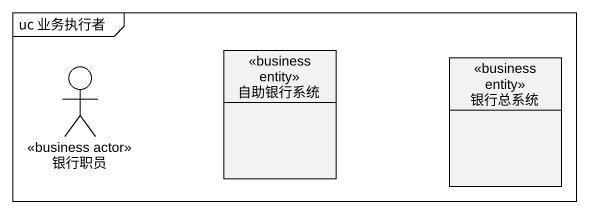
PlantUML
@startuml
mainframe uc 业务执行者
allowmixing
hide circle
hide empty members
actor 银行职员 <<business actor>>
class 自助银行系统 <<business entity>>
class 银行总系统 <<business entity>>
@enduml
